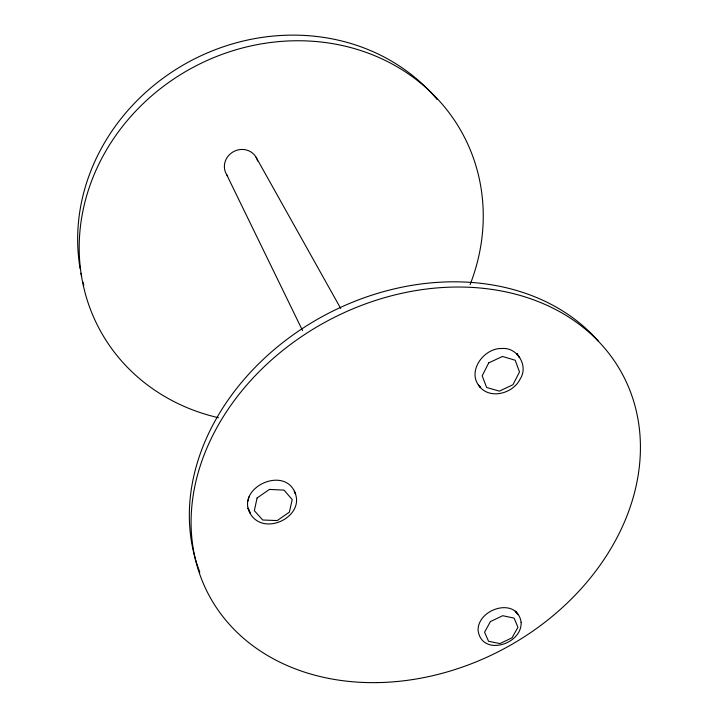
<?xml version="1.0" encoding="UTF-8"?>
<svg xmlns="http://www.w3.org/2000/svg" width="718" height="718" viewBox="0 0 718 718"><rect width="100%" height="100%" fill="white"/><g stroke="black" fill="none" stroke-linecap="round" stroke-linejoin="round"><path stroke-width="1.08" d="M295.672 494.289C285.36 463.218 231.932 489.452 251.973 516.206C267.643 535.87 306.362 514.626 294.272 491.238L295.206 493.275M248.024 501.065L248.984 496.865M501.99 348.508C483.402 347.736 465.659 372.75 480.638 387.666L478.502 385.027C488.482 400.321 513.029 393.976 520.209 378.924C528.843 365.749 517.095 347.045 502.115 348.508M256.048 157.179L340.718 308.462M226.529 174.393L302.538 330.576M83.809 285.27A203.49 184.822 -28 0 1 82.947 282.012M81.655 276.538A203.49 184.822 -28 0 1 80.963 273.226M80.147 268.783A203.49 184.822 -28 0 1 199.649 56.39A203.49 184.822 -28 0 1 437.226 99.578M218.514 417.732A206.192 186.572 -28 0 1 90.19 184.804A206.192 186.572 -28 0 1 349.98 47.388A206.192 186.572 -28 0 1 470.075 284.669M227.732 176.107A17.088 16.02 -27.3 0 1 234.041 151.381A17.088 16.02 -27.3 0 1 257.627 161.047M199.81 572.12A232.659 185.406 -28 0 1 316.091 320.066A232.659 185.406 -28 0 1 598.381 341.167M521.124 622.309C522.255 644.818 481.248 656.916 478.062 630.09C478 608.406 517.238 596.532 521.124 622.309M257.08 497.987L254.343 510.686L262.716 520.003L277.175 520.577L289.363 512.149L292.235 499.566L284.014 490.107L269.412 489.425L257.08 497.987M488.707 362.922L482.182 375.837L486.66 387.496L499.378 391.139L512.93 384.74L519.509 372.005L515.228 360.256L502.456 356.451L488.707 362.922M490.412 621.573L484.569 632.208L488.563 641.3L499.934 643.579L512.06 637.781L517.938 627.263L514.106 618.099L502.69 615.712L490.412 621.573M517.238 354.028L516.484 353.453L519.67 357.69L517.238 354.028M515.901 611.889L515.228 611.135L518.073 614.689L515.901 611.889M250.25 513.038L248.114 508.236L250.25 513.038M377.237 682.612A234.409 186.159 -28 0 0 626.697 382.829A234.409 186.159 -28 0 0 243.321 389.057A234.409 186.159 -28 0 0 377.237 682.612"/></g></svg>
